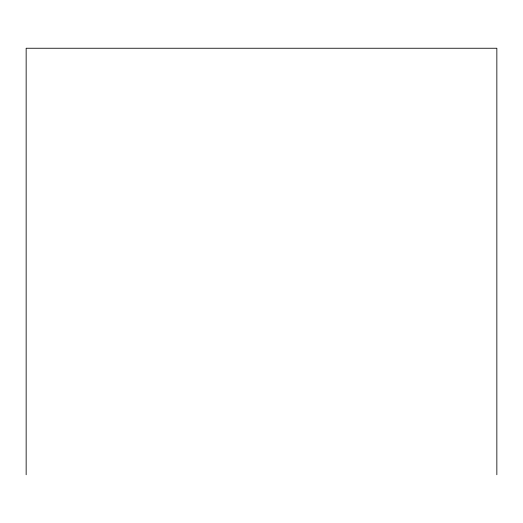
<?xml version="1.0" encoding="UTF-8"?>
<svg xmlns="http://www.w3.org/2000/svg" width="523" height="523" viewBox="0 0 523 523"><rect width="100%" height="100%" fill="white"/><g stroke="black" fill="none" stroke-linecap="round" stroke-linejoin="round"><path stroke-width="0.78" d="M496.85 474.753L496.85 48.247L26.15 48.247L26.15 474.753"/></g></svg>
